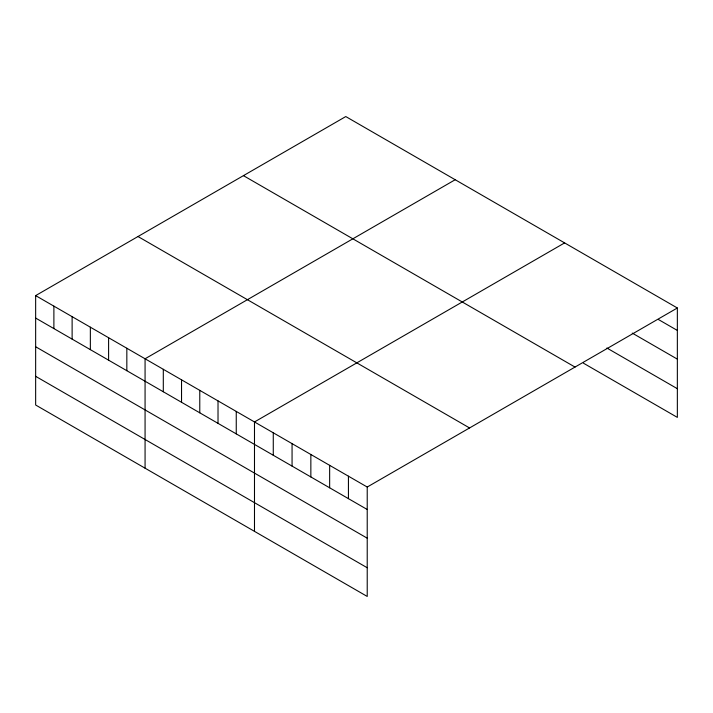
<?xml version="1.0" encoding="UTF-8"?>
<svg xmlns="http://www.w3.org/2000/svg" width="713" height="713" viewBox="0 0 713 713"><rect width="100%" height="100%" fill="white"/><g stroke="black" fill="none" stroke-linecap="round" stroke-linejoin="round"><path stroke-width="1.07" d="M35.65 295.61L367.222 487.032L367.222 596.442L35.65 405.011L35.65 295.61L345.778 116.558L677.35 307.989L677.35 417.39L583.403 363.158M455.197 179.729L145.069 358.782L145.069 468.183M564.616 242.901L254.488 421.953L254.488 531.363M367.222 487.032L677.35 307.989M658.562 319.593L677.35 330.44M632.253 333.096L677.35 359.129M606.888 348.015L677.35 388.701M243.436 175.639L575.008 367.07M137.992 236.52L469.564 427.952M35.65 318.06L367.222 509.492M35.65 346.75L367.222 538.181M35.65 376.321L367.222 567.753M348.434 476.186L348.434 498.645M329.647 465.339L329.647 487.79M310.85 454.493L310.85 476.944M292.063 443.646L292.063 466.097M273.275 432.8L273.275 455.25M236.253 411.419L236.253 433.878M218.018 400.893L218.018 423.344M199.774 390.368L199.774 412.818M181.539 379.833L181.539 402.284M163.304 369.307L163.304 391.758M126.834 348.247L126.834 370.698M108.599 337.721L108.599 360.172M90.355 327.196L90.355 349.646M72.12 316.661L72.12 339.112M53.885 306.135L53.885 328.586"/></g></svg>
